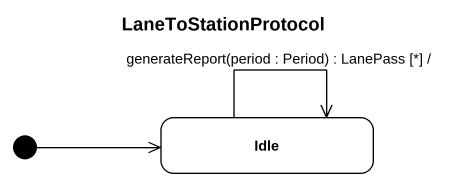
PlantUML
@startuml
title LaneToStationProtocol
hide empty description
state Idle
[*] -right-> Idle
Idle --> Idle : generateReport(period : Period) : LanePass [*] /
@enduml
